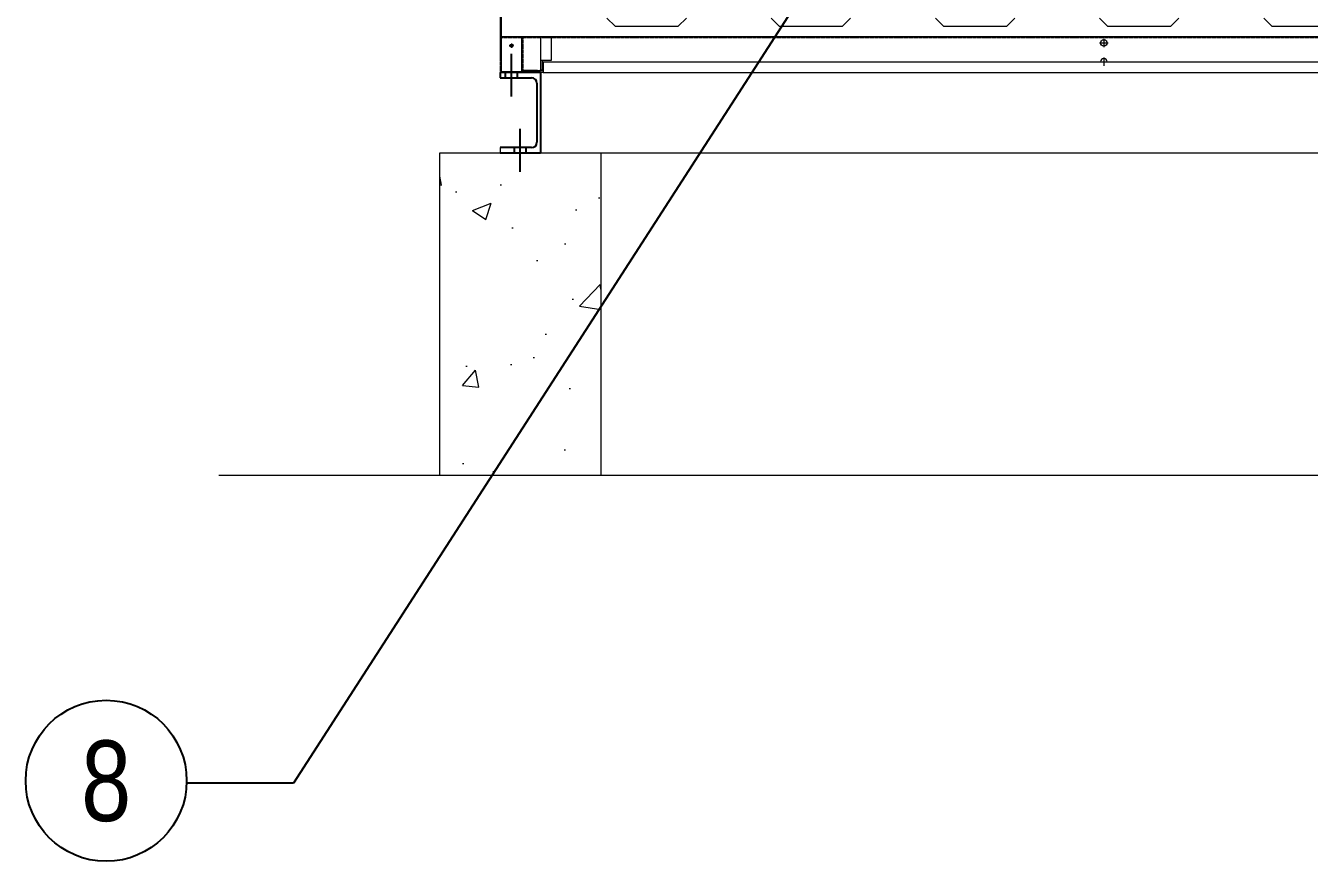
# Model space of a CAD drawing. Header units: millimetres. Extents: x -17070 to 37126, y -291348 to 36053.
# Drawn here: x 26112 to 28504, y 21371 to 22927 of the extents above; entities that cross this region are included whole.
import ezdxf
from ezdxf import colors
from ezdxf.entities.mleader import LeaderData, LeaderLine
from ezdxf.enums import TextEntityAlignment as Align
from ezdxf.math import Vec2, Vec3

# ---------------------------------------------------------------- set-up
doc = ezdxf.new("R2010")
doc.units = ezdxf.units.MM
for name, pattern in [('CENTER', [2, 1.25, -0.25, 0.25, -0.25]), ('CENTERX2', [4, 2.5, -0.5, 0.5, -0.5]), ('HIDDEN', [0.375, 0.25, -0.125]), ('HIDDENX2', [0.75, 0.5, -0.25])]:
    doc.linetypes.add(name, pattern=pattern)
for name, color, linetype in [('center', 1, 'CENTER'), ('HIDD', 2, 'HIDDENX2'), ('냉각탑_dim', 1, 'Continuous'), ('냉각탑_text', 3, 'Continuous'), ('냉각탑_기초', 23, 'Continuous')]:
    doc.layers.add(name, color=color, linetype=linetype)
doc.styles.get("Standard").update_dxf_attribs({"font": 'arial.ttf'})

# ---------------------------------------------------------------- blocks, each defined once
blk = doc.blocks.new('2')
at = {"color": 7, "lineweight": 20, "ltscale": 0.280701}
for p, q in [((26996.5, 22966.9), (26996.5, 22863.3)), ((27017.5, 22894), (27017.5, 22886.2)), ((27071.5, 22905.1), (27071.5, 22845.3)), ((27091.5, 22905.1), (27091.5, 22862.1)), ((28113.7, 22895.1), (28129.3, 22895.1)), ((28121.5, 22902.9), (28121.5, 22887.3)), ((27013.6, 22890.1), (27021.4, 22890.1)), ((27091.5, 22862.1), (27071.5, 22862.1)), ((27074.7, 22862.1), (27074.7, 22844.8)), ((27076.7, 22860.1), (27076.7, 22840.1)), ((27076.7, 22860.1), (30216.3, 22860.1)), ((28113.7, 22860.1), (28129.3, 22860.1)), ((28121.5, 22867.9), (28121.5, 22852.3)), ((27001.7, 22840.1), (27066.3, 22840.1)), ((27038.5, 22844.2), (27038.5, 22843.5)), ((27038.5, 22844.2), (27066.3, 22844.2)), ((27066.3, 22843.3), (27038.5, 22843.3)), ((27040.5, 22843.3), (27040.5, 22844.2)), ((27040.5, 22843.5), (27043.9, 22843.5)), ((27042.5, 22843.3), (27042.5, 22843.5)), ((27066.3, 22844.2), (27066.3, 22843.3)), ((27070.8, 22843.3), (27066.3, 22843.3)), ((27076.7, 22840.1), (27066.3, 22840.1)), ((27070.6, 22842.4), (27069.2, 22843.3)), ((27071.5, 22843.3), (27071.5, 22845.3)), ((27071.5, 22844.8), (27074.7, 22844.8)), ((27076.7, 22843.3), (27071.5, 22843.3)), ((27074.7, 22845.3), (27076.7, 22845.3)), ((27074.7, 22844.8), (27074.7, 22843.3)), ((27076.7, 22840.1), (30216.3, 22840.1))]:
    blk.add_line(p, q, dxfattribs=at)
at = {"lineweight": 20}
for p, q in [((27195.5, 22941.1), (27210.5, 22926.1)), ((27210.5, 22926.1), (27328.5, 22926.1)), ((27210.5, 22926.1), (27328.5, 22926.1)), ((27343.5, 22941.1), (27328.5, 22926.1)), ((27501.5, 22941.1), (27516.5, 22926.1)), ((27516.5, 22926.1), (27634.5, 22926.1)), ((27649.5, 22941.1), (27634.5, 22926.1)), ((27807.5, 22941.1), (27822.5, 22926.1)), ((27822.5, 22926.1), (27940.5, 22926.1)), ((27955.5, 22941.1), (27940.5, 22926.1)), ((28113.5, 22941.1), (28128.5, 22926.1)), ((28128.5, 22926.1), (28246.5, 22926.1)), ((28261.5, 22941.1), (28246.5, 22926.1)), ((28419.5, 22941.1), (28434.5, 22926.1)), ((28434.5, 22926.1), (28552.5, 22926.1))]:
    blk.add_line(p, q, dxfattribs=at)
at = {"color": 1, "linetype": 'CENTERX2', "ltscale": 50}
for p, q in [((27017.5, 22795.1), (27017.5, 22875.1)), ((27034, 22655.1), (27034, 22735.1))]:
    blk.add_line(p, q, dxfattribs=at)
at = {"color": 7, "lineweight": 25, "ltscale": 0.008333}
blk.add_line((26996.5, 22840.1), (26996.5, 22830.1), dxfattribs=at)
at = {"color": 7, "lineweight": 25, "ltscale": 0.125}
for p, q in [((27071.5, 22840.1), (26996.5, 22840.1)), ((26996.5, 22690.1), (27071.5, 22690.1))]:
    blk.add_line(p, q, dxfattribs=at)
at = {"color": 7, "lineweight": 25, "ltscale": 0.05125}
for p, q in [((26996.5, 22830.1), (27055, 22830.1)), ((27055, 22700.1), (26996.5, 22700.1))]:
    blk.add_line(p, q, dxfattribs=at)
for p, q in [((27006.5, 22830.1), (27006.5, 22840.1)), ((27028.5, 22830.1), (27028.5, 22840.1)), ((27023, 22690.1), (27023, 22700.1)), ((27045, 22690.1), (27045, 22700.1))]:
    blk.add_line(p, q)
at = {"ltscale": 25}
blk.add_line((27071.5, 22840.1), (27071.5, 22690.1), dxfattribs=at)
at = {"color": 7, "lineweight": 25, "ltscale": 0.091667}
blk.add_line((27065, 22820.1), (27065, 22710.1), dxfattribs=at)
at = {"color": 7, "lineweight": 15, "ltscale": 0.0625}
blk.add_line((26996.5, 22700.1), (26996.5, 22690.1), dxfattribs=at)
at = {"lineweight": 5}
blk.add_line((27071.5, 22690.1), (30221.5, 22690.1), dxfattribs=at)
at = {"color": 7, "lineweight": 20, "ltscale": 0.280701}
for centre, radius in [((28121.5, 22895.1), 6), ((27017.5, 22890.1), 3)]:
    blk.add_circle(centre, radius, dxfattribs=at)
at = {"color": 7, "lineweight": 20}
blk.add_circle((27017.5, 22890.1), 3, dxfattribs=at)
at = {"color": 7, "lineweight": 20, "ltscale": 0.280701}
for centre, radius, start, end in [((28121.5, 22860.1), 6, 0, 180), ((27035.1, 22843.5), 3.4, 270, 270.9138), ((27035.1, 22843.5), 3.4, 356.6277, 360), ((27037.5, 22843.5), 0.955, 347.8464, 359.9343), ((27066.3, 22845.3), 5.2, 270, 360)]:
    blk.add_arc(centre, radius, start, end, dxfattribs=at)
at = {"color": 7, "lineweight": 25}
for centre, start, end in [((27055, 22820.1), 0, 90), ((27055, 22710.1), 270, 0)]:
    blk.add_arc(centre, 10, start, end, dxfattribs=at)
at = {"color": 7, "lineweight": 20, "ltscale": 0.280701}
blk.add_open_spline([(27070.8, 22843.3), (27071.1, 22843.7), (27071.3, 22844.1), (27071.4, 22844.5), (27071.5, 22844.9), (27071.5, 22845.3)], degree=5, dxfattribs=at)
at = {"layer": 'center', "lineweight": 20}
for p, q in [((26996.5, 26040.1), (26996.5, 22840.1)), ((26996.5, 22905.1), (30296.5, 22905.1)), ((27038.5, 22905.1), (27038.5, 22840.1)), ((26996.5, 22840.1), (27038.5, 22840.1))]:
    blk.add_line(p, q, dxfattribs=at)
at = {"layer": 'HIDD', "linetype": 'HIDDEN', "lineweight": 20}
for p, q in [((26998.5, 22963.1), (26998.5, 22840.1)), ((26998.5, 22907.1), (30296.5, 22907.1)), ((27036.5, 22905.1), (27036.5, 22842.1)), ((26998.5, 22842.1), (27036.5, 22842.1))]:
    blk.add_line(p, q, dxfattribs=at)

msp = doc.modelspace()

# ---------------------------------------------------------------- hatches: boundary and pattern name
at = {"layer": '냉각탑_기초', "lineweight": 20, "ltscale": 30}
h = msp.add_hatch(dxfattribs=at)
h.set_pattern_fill('AR-CONC', color=256, scale=50, style=0)
h.set_pattern_definition([(50, (12255.45, 6148.8), (358.63, -31.376), [37.5, -412.5]), (355, (12255.45, 6148.8), (-69.3757, 376.096), [30, -330]), (100.4514, (12285.34, 6146.2), (289.2547, 344.72), [31.87, -350.571]), (46.1842, (12255.45, 6248.8), (533.6205, -82.7595), [56.25, -618.75]), (96.6356, (12299.9, 6241.9), (467.331, 487.059), [47.805, -525.856]), (351.1842, (12255.45, 6248.8), (467.331, 487.059), [45, -495]), (21, (12305.45, 6223.8), (298.4535, -201.3094), [37.5, -412.5]), (326, (12305.45, 6223.8), (121.6577, 362.575), [30, -330]), (71.4514, (12330.32, 6207.04), (420.1113, 161.265), [31.87, -350.571]), (37.5, (12255.45, 6148.81), (6.0799, 166.4469), [0, -326, 0, -335, 0, -331.25]), (7.5, (12255.45, 6148.81), (131.5348, 197.2059), [0, -191, 0, -318.5, 0, -126.25]), (327.5, (12143.95, 6148.81), (266.9112, -11.2774), [0, -125, 0, -390, 0, -517.5]), (317.5, (12093.95, 6148.81), (291.593, 50.0525), [0, -162.5, 0, -259, 0, -367.5])])
h.paths.add_polyline_path([(27184, 22690.1), (26884, 22690.1), (26884, 22090.1), (27184, 22090.1)])

# ---------------------------------------------------------------- linework, layer by layer
at = {"layer": '냉각탑_dim', "linetype": 'ByBlock', "lineweight": -3}
msp.add_circle((26262.2, 21520.7), 150, dxfattribs=at)
at = {"layer": '냉각탑_기초', "lineweight": 20, "ltscale": 30}
msp.add_line((26471.9, 22090.1), (30915.6, 22090.1), dxfattribs=at)
msp.add_lwpolyline([(26884, 22090.1), (26884, 22690.1), (27184, 22690.1), (27184, 22090.1)], dxfattribs=at)

# ---------------------------------------------------------------- block references
msp.add_blockref('2', (0, 0))

# ---------------------------------------------------------------- texts
at = {"layer": '냉각탑_text', "width": 0.8}
msp.add_text('8', height=150, dxfattribs=at).set_placement((26262.2, 21520.7), align=Align.MIDDLE_CENTER)

# ---------------------------------------------------------------- leaders
at = {"layer": '냉각탑_dim', "lineweight": -3}
ml = msp.add_multileader_mtext('Standard', dxfattribs=at)
ml.set_content('')
ml.set_leader_properties(color=256)
ml.build(insert=Vec2(0, 0))
ml.multileader.update_dxf_attribs({"text_right_attachment_type": 6, "dogleg_length": 5, "arrow_head_size": 199.5, "scale": 30})
ctx = ml.context
ctx.base_point, ctx.scale, ctx.char_height, ctx.arrow_head_size, ctx.landing_gap_size, ctx.plane_origin = Vec3(26412.1, 21516), 30, 7.18, 199.5, 3.59, Vec3(27917, 21841.7)
ctx.right_attachment, ctx.text_align_type = 6, 2
notes = []
notes.append((ctx, [(0, (1, 1, 0), (26611.6, 21516), (-1, 0), 199.5, [(0, [(27787, 23338.6)], 0, [])])]))
ctx.mtext, ml.multileader.dxf.content_type = None, 0
for ctx, leaders in notes:
    for number, flags, end, landing, length, lines in leaders:
        leader = LeaderData()
        leader.index, (leader.has_last_leader_line, leader.has_dogleg_vector, leader.attachment_direction) = number, flags
        leader.last_leader_point, leader.dogleg_vector, leader.dogleg_length = Vec3(end), Vec3(landing), length
        for number, points, colour, breaks in lines:
            line = LeaderLine()
            line.index, line.vertices, line.color, line.breaks = number, Vec3.list(points), colors.encode_raw_color(colour), breaks
            leader.lines.append(line)
        ctx.leaders.append(leader)

doc.saveas('drawing.dxf')
